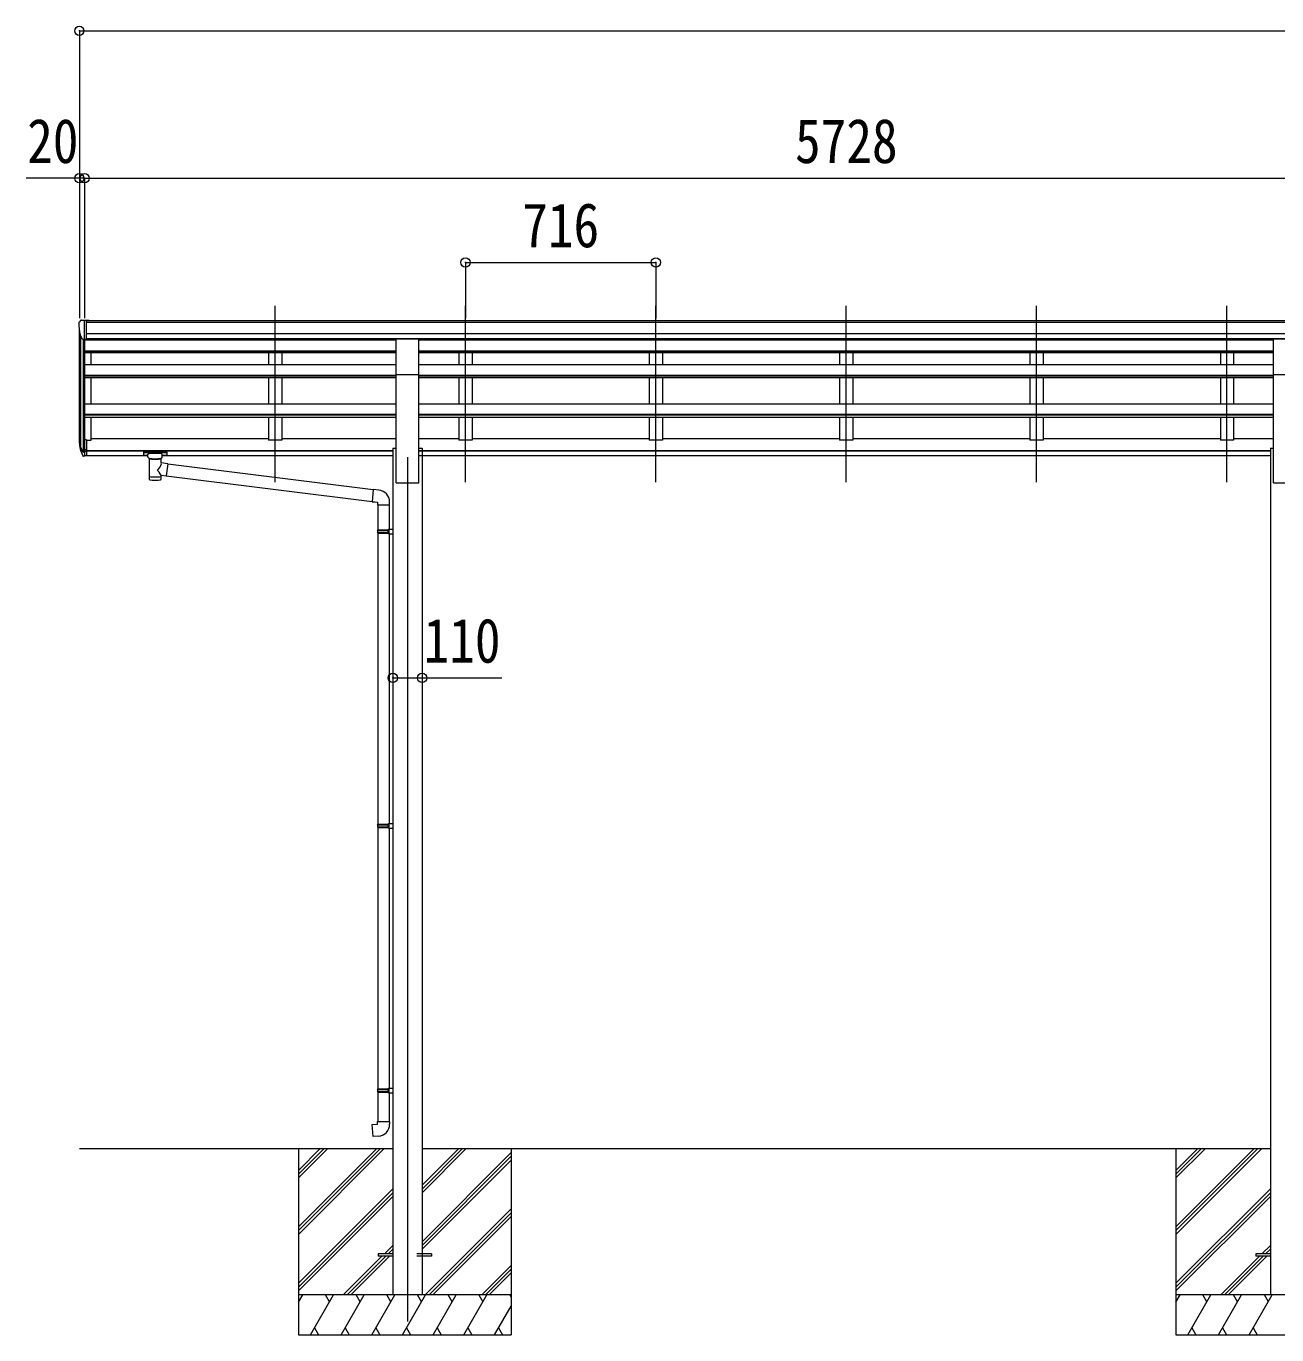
# Model space of a CAD drawing. Units: millimetres at full size. Extents: x -9783 to 9892, y -6828 to 6752.
# Drawn here: x -3200 to 1503, y -3836 to 1084 of the extents above; entities that cross this region are included whole.
import ezdxf
from ezdxf.enums import TextEntityAlignment as Align

# ---------------------------------------------------------------- set-up
doc = ezdxf.new("R2010")
doc.units = ezdxf.units.MM
doc.header["$LTSCALE"] = 35
doc.header["$PDMODE"] = 32
doc.header["$PDSIZE"] = 35
for name, color, linetype, lineweight in [('0-0_0', 7, 'Continuous', 9), ('0-1_本体', 4, 'Continuous', 9), ('0-2_部品', 7, 'Continuous', 9), ('0-8_PARTS2', 2, 'Continuous', 9), ('0-A_寸法', 6, 'Continuous', 9)]:
    doc.layers.add(name, color=color, linetype=linetype, lineweight=lineweight)
doc.styles.add('ＭＳ ゴシック', font='')
doc.styles.get('ＭＳ ゴシック').set_extended_font_data('MS Gothic')

msp = doc.modelspace()

# ---------------------------------------------------------------- linework, layer by layer
at = {"layer": '0-0_0'}
for p, q in [((-3000.24, -3136.3), (-1821.24, -3136.3)), ((-2176.04, -3136.3), (-2176.04, -3836.3)), ((-2176.04, -3430.47), (-1881.86, -3136.3)), ((-2176.04, -3444.61), (-1867.71, -3136.3)), ((-2176.04, -3458.76), (-1853.57, -3136.3)), ((-2176.04, -3246.63), (-2065.7, -3136.3)), ((-2176.04, -3232.48), (-2079.85, -3136.3)), ((-2176.04, -3218.34), (-2093.99, -3136.3)), ((-1711.24, -3136.3), (1478.76, -3136.3)), ((-1711.24, -3302.33), (-1545.2, -3136.3)), ((-1711.24, -3288.18), (-1559.35, -3136.3)), ((-1711.24, -3274.04), (-1573.49, -3136.3)), ((-1376.04, -3136.3), (-1376.04, -3836.3)), ((1123.96, -3136.3), (1123.96, -3836.3)), ((1123.96, -3430.47), (1418.14, -3136.3)), ((1123.96, -3444.61), (1432.29, -3136.3)), ((1123.96, -3458.76), (1446.43, -3136.3)), ((1123.96, -3246.63), (1234.3, -3136.3)), ((1123.96, -3232.48), (1220.15, -3136.3)), ((1123.96, -3218.34), (1206.01, -3136.3)), ((-1711.24, -3486.17), (-1376.04, -3150.98)), ((-1711.24, -3500.31), (-1376.04, -3165.12)), ((-1711.24, -3514.46), (-1376.04, -3179.26)), ((-2176.04, -3642.6), (-1821.24, -3287.81)), ((1123.96, -3642.6), (1478.76, -3287.81)), ((-2176.04, -3656.75), (-1821.24, -3301.95)), ((-2176.04, -3670.89), (-1821.24, -3316.09)), ((1123.96, -3656.75), (1478.76, -3301.95)), ((1123.96, -3670.89), (1478.76, -3316.09)), ((-1699.23, -3686.3), (-1376.04, -3363.11)), ((-1685.09, -3686.3), (-1376.04, -3377.25)), ((-1670.94, -3686.3), (-1376.04, -3391.39)), ((-2007.59, -3686.3), (-1862.09, -3540.8)), ((-1993.45, -3686.3), (-1847.95, -3540.8)), ((-1979.31, -3686.3), (-1833.81, -3540.8)), ((-1853.09, -3531.8), (-1821.24, -3499.94)), ((-1838.95, -3531.8), (-1821.24, -3514.08)), ((-1824.81, -3531.8), (-1821.24, -3528.22)), ((1292.41, -3686.3), (1437.91, -3540.8)), ((1306.55, -3686.3), (1452.05, -3540.8)), ((1320.69, -3686.3), (1466.19, -3540.8)), ((1446.91, -3531.8), (1478.76, -3499.94)), ((1461.05, -3531.8), (1478.76, -3514.08)), ((1475.19, -3531.8), (1478.76, -3528.22)), ((-1487.09, -3686.3), (-1376.04, -3575.24)), ((-1472.95, -3686.3), (-1376.04, -3589.38)), ((-1458.81, -3686.3), (-1376.04, -3603.52)), ((-1376.04, -3686.3), (-2176.04, -3686.3)), ((-2176.04, -3713.8), (-2160.16, -3686.3)), ((-2131.29, -3836.3), (-2044.69, -3686.3)), ((-2059.69, -3712.28), (-2074.69, -3686.29)), ((-2015.82, -3836.29), (-1929.22, -3686.3)), ((-1944.22, -3712.28), (-1959.22, -3686.3)), ((-1900.35, -3836.3), (-1813.75, -3686.3)), ((-1828.75, -3712.28), (-1843.75, -3686.3)), ((-1784.88, -3836.3), (-1698.28, -3686.3)), ((-1713.28, -3712.28), (-1728.28, -3686.29)), ((-1669.41, -3836.3), (-1582.81, -3686.3)), ((-1597.81, -3712.28), (-1612.81, -3686.3)), ((-1553.94, -3836.3), (-1467.34, -3686.3)), ((-1497.34, -3686.3), (-1482.34, -3712.28)), ((-1381.87, -3686.3), (-1376.04, -3696.4)), ((1923.96, -3686.3), (1123.96, -3686.3)), ((1123.96, -3713.8), (1139.84, -3686.3)), ((1168.71, -3836.3), (1255.31, -3686.3)), ((1240.31, -3712.28), (1225.31, -3686.29)), ((1284.18, -3836.29), (1370.78, -3686.3)), ((1355.78, -3712.28), (1340.78, -3686.3)), ((1399.65, -3836.3), (1486.25, -3686.3)), ((1471.25, -3712.28), (1456.25, -3686.3)), ((-1438.47, -3836.3), (-1376.04, -3728.16)), ((-2176.04, -3836.3), (-1376.04, -3836.3)), ((-2116.29, -3810.32), (-2101.29, -3836.3)), ((-2000.82, -3810.32), (-1985.82, -3836.29)), ((-1885.35, -3810.31), (-1870.35, -3836.3)), ((-1769.88, -3810.32), (-1754.88, -3836.3)), ((-1654.41, -3810.32), (-1639.41, -3836.3)), ((-1538.94, -3810.32), (-1523.94, -3836.3)), ((-1423.47, -3810.32), (-1408.47, -3836.3)), ((1123.96, -3836.3), (1923.96, -3836.3)), ((1183.71, -3810.32), (1198.71, -3836.3)), ((1299.18, -3810.32), (1314.18, -3836.29)), ((1414.65, -3810.31), (1429.65, -3836.3))]:
    msp.add_line(p, q, dxfattribs=at)
at = {"layer": '0-1_本体'}
for p, q in [((-2973.74, -23.32), (2731.26, -23.32)), ((-2973.74, -28.67), (2731.26, -28.67)), ((-3000.24, -473.58), (-3000.24, -60.07)), ((-2995.95, -78.87), (-2995.95, -497.85)), ((-2986.24, -94.22), (-2986.24, -515.85)), ((-2980.24, -93.7), (-2980.24, -471.41)), ((-2980.24, -95.19), (-1808.74, -95.19)), ((-2973.74, -72.19), (2741.26, -72.19)), ((-2973.74, -89.86), (2741.26, -89.86)), ((-1808.74, -92.24), (-2973.74, -92.24)), ((-2289.24, -92.24), (-2289.24, -95.19)), ((-2239.24, -92.24), (-2239.24, -95.19)), ((-1723.74, -92.24), (1491.26, -92.24)), ((-1723.74, -95.19), (1491.26, -95.19)), ((-1573.24, -92.24), (-1573.24, -95.19)), ((-1523.24, -92.24), (-1523.24, -95.19)), ((-857.24, -92.24), (-857.24, -95.19)), ((-807.24, -92.24), (-807.24, -95.19)), ((-141.24, -92.24), (-141.24, -95.19)), ((-91.24, -92.24), (-91.24, -95.19)), ((574.76, -92.24), (574.76, -95.19)), ((624.76, -92.24), (624.76, -95.19)), ((1290.76, -92.24), (1290.76, -95.19)), ((1340.76, -92.24), (1340.76, -95.19)), ((-2980.24, -137.15), (-1808.74, -137.15)), ((-2980.24, -138.84), (-1808.74, -138.84)), ((-2980.24, -142.63), (-1808.74, -142.63)), ((-2955.24, -188.05), (-2955.24, -142.63)), ((-2289.24, -142.63), (-2289.24, -188.05)), ((-2239.24, -142.63), (-2239.24, -188.05)), ((-1723.74, -137.15), (1491.26, -137.15)), ((-1723.74, -138.84), (1491.26, -138.84)), ((-1723.74, -142.63), (1491.26, -142.63)), ((-1573.24, -142.63), (-1573.24, -188.05)), ((-1523.24, -142.63), (-1523.24, -188.05)), ((-857.24, -142.63), (-857.24, -188.05)), ((-807.24, -142.63), (-807.24, -188.05)), ((-141.24, -142.63), (-141.24, -188.05)), ((-91.24, -142.63), (-91.24, -188.05)), ((574.76, -142.63), (574.76, -188.05)), ((624.76, -142.63), (624.76, -188.05)), ((1290.76, -142.63), (1290.76, -188.05)), ((1340.76, -142.63), (1340.76, -188.05)), ((-2980.24, -188.05), (-1808.74, -188.05)), ((-1723.74, -188.05), (1491.26, -188.05)), ((-2980.24, -228.64), (-1808.74, -228.64)), ((-2980.24, -230.32), (-1808.74, -230.32)), ((-2980.24, -237.19), (-1808.74, -237.19)), ((-2955.24, -336.29), (-2955.24, -237.19)), ((-2289.24, -237.19), (-2289.24, -336.29)), ((-2239.24, -237.19), (-2239.24, -336.29)), ((-1808.74, -632.85), (-1808.74, -225.89)), ((-1723.74, -632.85), (-1723.74, -225.89)), ((-1723.74, -228.64), (1491.26, -228.64)), ((-1723.74, -230.32), (1491.26, -230.32)), ((-1723.74, -237.19), (1491.26, -237.19)), ((-1573.24, -237.19), (-1573.24, -336.29)), ((-1523.24, -237.19), (-1523.24, -336.29)), ((-857.24, -237.19), (-857.24, -336.29)), ((-807.24, -237.19), (-807.24, -336.29)), ((-141.24, -237.19), (-141.24, -336.29)), ((-91.24, -237.19), (-91.24, -336.29)), ((574.76, -237.19), (574.76, -336.29)), ((624.76, -237.19), (624.76, -336.29)), ((1290.76, -237.19), (1290.76, -336.29)), ((1340.76, -237.19), (1340.76, -336.29)), ((1491.26, -632.85), (1491.26, -225.89)), ((-2980.24, -336.29), (-1808.74, -336.29)), ((-1723.74, -336.29), (1491.26, -336.29)), ((-2980.24, -375.43), (-1808.74, -375.43)), ((-2980.24, -377.1), (-1808.74, -377.1)), ((-2980.24, -386.74), (-1808.74, -386.74)), ((-2955.24, -472.24), (-2955.24, -386.74)), ((-2289.24, -386.74), (-2289.24, -472.24)), ((-1723.74, -375.43), (1491.26, -375.43)), ((-1723.74, -377.1), (1491.26, -377.1)), ((-1723.74, -386.74), (1491.26, -386.74)), ((-1573.24, -386.74), (-1573.24, -472.24)), ((-857.24, -386.74), (-857.24, -472.24)), ((-141.24, -386.74), (-141.24, -472.24)), ((574.76, -386.74), (574.76, -472.24)), ((1290.76, -386.74), (1290.76, -472.24)), ((-2973.74, -472.24), (-2955.24, -472.24)), ((-2955.24, -467.03), (-2289.24, -467.03)), ((-2239.24, -467.03), (-1808.74, -467.03)), ((-1723.74, -467.03), (-1573.24, -467.03)), ((-1523.24, -467.03), (-857.24, -467.03)), ((-807.24, -467.03), (-141.24, -467.03)), ((-91.24, -467.03), (574.76, -467.03)), ((624.76, -467.03), (1290.76, -467.03)), ((1340.76, -467.03), (1491.26, -467.03)), ((-2973.74, -511.33), (-1821.24, -511.33)), ((-2973.74, -512.71), (-1821.24, -512.71)), ((-2973.74, -529.89), (-2742.24, -529.89)), ((-2688.24, -529.89), (-1821.24, -529.89)), ((-1821.24, -502.85), (-1808.74, -502.85)), ((-1821.24, -502.85), (-1821.24, -3682.85)), ((-1723.74, -502.85), (-1711.24, -502.85)), ((-1723.74, -511.33), (1478.76, -511.33)), ((-1723.74, -512.71), (1478.76, -512.71)), ((-1723.74, -529.89), (1478.76, -529.89)), ((-1711.24, -502.85), (-1711.24, -3682.85)), ((1478.76, -502.85), (1491.26, -502.85)), ((1478.76, -502.85), (1478.76, -3682.85)), ((-1808.74, -632.85), (-1723.74, -632.85)), ((1491.26, -632.85), (1576.26, -632.85))]:
    msp.add_line(p, q, dxfattribs=at)
for points in [[(-2239.24, -386.74), (-2239.24, -472.24), (-2289.24, -472.24)], [(-1523.24, -386.74), (-1523.24, -472.24), (-1573.24, -472.24)], [(-807.24, -386.74), (-807.24, -472.24), (-857.24, -472.24)], [(-91.24, -386.74), (-91.24, -472.24), (-141.24, -472.24)], [(624.76, -386.74), (624.76, -472.24), (574.76, -472.24)], [(1340.76, -386.74), (1340.76, -472.24), (1290.76, -472.24)]]:
    msp.add_lwpolyline(points, dxfattribs=at)
at = {"layer": '0-2_部品'}
for p, q in [((-3002.24, -31.08), (-3002.24, -31.71)), ((-2995.33, -22.28), (-2999.39, -28.09)), ((-2992.24, -21.71), (-2994.57, -21.86)), ((-2992.24, -21.71), (-2973.74, -21.71)), ((-2980.24, -94.7), (-2980.24, -21.71)), ((-2973.74, -21.71), (-2963.74, -21.8)), ((-2973.74, -93.7), (-2973.74, -21.71)), ((-2963.74, -23.32), (-2963.74, -21.8)), ((-2987.86, -92.88), (-2997.14, -76.82)), ((-2980.24, -94.7), (-2985.45, -94.38)), ((-2973.74, -93.7), (-2980.24, -93.7)), ((-1808.74, -91.74), (-1723.74, -91.74)), ((-1808.74, -225.89), (-1808.74, -91.74)), ((-1723.74, -225.89), (-1723.74, -91.74)), ((1491.26, -91.74), (1576.26, -91.74)), ((1491.26, -225.89), (1491.26, -91.74)), ((-1808.74, -225.89), (-1723.74, -225.89)), ((1491.26, -225.89), (1576.26, -225.89)), ((-2980.24, -471), (-2980.24, -532.88)), ((-2973.74, -471), (-2980.24, -471)), ((-2973.74, -471), (-2973.74, -532.06)), ((-2997.84, -497.04), (-2987.68, -516.21)), ((-2986.67, -514.96), (-2996.42, -496.55)), ((-2995.26, -513.9), (-2987.68, -531.38)), ((-2980.24, -515.71), (-2985.37, -515.71)), ((-2980.24, -517.71), (-2985.08, -517.71)), ((-2980.24, -532.88), (-2985.08, -532.88)), ((-2973.74, -509.31), (-2980.24, -509.31)), ((-2973.74, -514.71), (-2980.24, -514.71)), ((-2973.74, -532.06), (-2980.24, -532.06)), ((-2758.74, -517.78), (-2758.74, -528.53)), ((-2758.74, -517.97), (-2758.74, -519.51)), ((-2756.74, -517.11), (-2673.74, -517.11)), ((-2756.74, -519.29), (-2673.74, -519.29)), ((-2756.74, -529.2), (-2742.24, -529.2)), ((-2742.24, -536.01), (-2742.24, -525.73)), ((-2738.14, -540.51), (-2738.15, -620.8)), ((-2692.34, -558.08), (-2692.34, -540.5)), ((-2688.24, -536.01), (-2688.24, -525.73)), ((-2688.24, -529.2), (-2673.74, -529.2)), ((-2671.74, -517.78), (-2671.74, -528.53)), ((-2667.11, -561.99), (-2692.34, -558.07)), ((-2667.11, -561.99), (-2674.14, -607.25)), ((-2667.11, -561.99), (-1895.15, -658.78)), ((-2692.32, -620.8), (-2692.34, -604.17)), ((-2692.34, -604.42), (-2674.14, -607.25)), ((-2674.14, -607.25), (-1879.24, -706.35)), ((-1874.31, -660.61), (-1895.15, -658.78)), ((-1879.24, -716.35), (-1833.24, -716.35)), ((-1877.24, -716.35), (-1877.24, -810.35)), ((-1835.24, -716.35), (-1835.24, -807.79)), ((-1833.24, -716.35), (-1833.24, -705.44)), ((-1879.24, -812.35), (-1878.24, -810.35)), ((-1879.24, -812.35), (-1835.24, -812.35)), ((-1879.24, -812.35), (-1879.24, -820.35)), ((-1879.24, -820.35), (-1835.24, -820.35)), ((-1879.24, -820.35), (-1878.24, -822.35)), ((-1878.24, -810.35), (-1835.24, -810.35)), ((-1878.24, -822.35), (-1835.24, -822.35)), ((-1877.24, -822.35), (-1877.24, -1916.54)), ((-1839.71, -812.35), (-1840.14, -810.35)), ((-1837.24, -807.85), (-1821.24, -807.38)), ((-1837.24, -809.85), (-1837.24, -807.85)), ((-1837.24, -809.85), (-1835.24, -809.85)), ((-1837.24, -824.85), (-1837.24, -822.85)), ((-1837.24, -824.85), (-1821.24, -825.32)), ((-1835.24, -824.91), (-1835.24, -1913.98)), ((-1821.24, -807.38), (-1821.24, -825.32)), ((-1879.24, -1918.54), (-1878.24, -1916.54)), ((-1879.24, -1918.54), (-1835.24, -1918.54)), ((-1879.24, -1918.54), (-1879.24, -1926.54)), ((-1878.24, -1916.54), (-1835.24, -1916.54)), ((-1839.71, -1918.54), (-1840.14, -1916.54)), ((-1837.24, -1914.04), (-1821.24, -1913.57)), ((-1837.24, -1916.04), (-1837.24, -1914.04)), ((-1837.24, -1916.04), (-1835.24, -1916.04)), ((-1821.24, -1913.57), (-1821.24, -1931.51)), ((-1879.24, -1926.54), (-1835.24, -1926.54)), ((-1879.24, -1926.54), (-1878.24, -1928.54)), ((-1878.24, -1928.54), (-1835.24, -1928.54)), ((-1877.24, -1928.54), (-1877.24, -2911.7)), ((-1837.24, -1931.04), (-1837.24, -1929.04)), ((-1837.24, -1931.04), (-1821.24, -1931.51)), ((-1835.24, -1931.1), (-1835.24, -2909.14)), ((-1879.24, -2913.7), (-1878.24, -2911.7)), ((-1879.24, -2913.7), (-1835.24, -2913.7)), ((-1879.24, -2913.7), (-1879.24, -2921.7)), ((-1879.24, -2921.7), (-1835.24, -2921.7)), ((-1879.24, -2921.7), (-1878.24, -2923.7)), ((-1878.24, -2911.7), (-1835.24, -2911.7)), ((-1878.24, -2923.7), (-1835.24, -2923.7)), ((-1877.24, -2923.7), (-1877.24, -3033.7)), ((-1839.71, -2913.7), (-1840.14, -2911.7)), ((-1837.24, -2909.2), (-1821.24, -2908.73)), ((-1837.24, -2911.2), (-1837.24, -2909.2)), ((-1837.24, -2911.2), (-1835.24, -2911.2)), ((-1837.24, -2926.2), (-1837.24, -2924.2)), ((-1837.24, -2926.2), (-1821.24, -2926.67)), ((-1835.24, -2926.26), (-1835.24, -3033.7)), ((-1821.24, -2908.73), (-1821.24, -2926.67)), ((-1879.24, -3033.7), (-1833.24, -3033.7)), ((-1879.24, -3043.7), (-1879.24, -3033.7)), ((-1833.24, -3033.7), (-1833.24, -3044.62))]:
    msp.add_line(p, q, dxfattribs=at)
at = {"layer": '0-2_部品', "color": 4}
for p, q in [((-1876.04, -3531.8), (-1876.04, -3540.8)), ((-1821.24, -3531.8), (-1876.04, -3531.8)), ((-1821.24, -3540.8), (-1876.04, -3540.8)), ((-1676.44, -3531.8), (-1731.24, -3531.8)), ((1423.96, -3531.8), (1423.96, -3540.8)), ((1478.76, -3531.8), (1423.96, -3531.8)), ((1478.76, -3540.8), (1423.96, -3540.8))]:
    msp.add_line(p, q, dxfattribs=at)
at = {"layer": '0-2_部品'}
for points in [[(-2758.74, -517.78), (-2758.7, -517.58), (-2758.62, -517.44), (-2758.52, -517.35), (-2758.42, -517.29), (-2758.3, -517.24), (-2758, -517.18), (-2757.51, -517.13), (-2756.97, -517.11), (-2756.74, -517.11)], [(-2758.74, -528.53), (-2758.7, -528.73), (-2758.62, -528.87), (-2758.52, -528.96), (-2758.42, -529.02), (-2758.3, -529.07), (-2758, -529.13), (-2757.51, -529.18), (-2756.97, -529.2), (-2756.74, -529.2)], [(-2742.2, -535.95), (-2742.22, -536.31), (-2741.98, -537.26), (-2741.45, -538.15), (-2740.65, -538.99), (-2739.54, -539.78), (-2738.14, -540.51)], [(-2692.34, -540.5), (-2692.1, -540.4), (-2690.75, -539.67), (-2689.64, -538.82), (-2688.88, -537.95), (-2688.42, -537.06), (-2688.25, -536.17)], [(-2673.74, -517.11), (-2673.38, -517.12), (-2672.85, -517.14), (-2672.4, -517.19), (-2672.1, -517.27), (-2671.93, -517.37), (-2671.81, -517.51), (-2671.74, -517.69), (-2671.74, -517.78)], [(-2673.74, -529.2), (-2673.38, -529.19), (-2672.85, -529.17), (-2672.4, -529.12), (-2672.1, -529.04), (-2671.93, -528.94), (-2671.81, -528.8), (-2671.74, -528.62), (-2671.74, -528.53)], [(-1895.15, -658.78), (-1899.16, -704.61), (-1879.24, -706.35), (-1879.24, -716.35)], [(-1839.71, -812.35), (-1839.71, -820.35), (-1840.14, -822.35)], [(-1837.24, -822.85), (-1835.24, -822.85), (-1835.24, -809.85)], [(-1839.71, -1918.54), (-1839.71, -1926.54), (-1840.14, -1928.54)], [(-1837.24, -1929.04), (-1835.24, -1929.04), (-1835.24, -1916.04)], [(-1839.71, -2913.7), (-1839.71, -2921.7), (-1840.14, -2923.7)], [(-1837.24, -2924.2), (-1835.24, -2924.2), (-1835.24, -2911.2)], [(-1874.31, -3089.45), (-1895.15, -3091.27), (-1899.16, -3045.44), (-1879.24, -3043.7)]]:
    msp.add_lwpolyline(points, dxfattribs=at)
at = {"layer": '0-2_部品', "color": 4}
msp.add_lwpolyline([(-1676.44, -3531.8), (-1676.44, -3540.8), (-1731.24, -3540.8)], dxfattribs=at)
at = {"layer": '0-2_部品'}
for centre, radius, start, end in [((-2999.24, -31.08), 3, 93, 180), ((-2800.24, -31.71), 202, 180, 192.90261), ((-2994.51, -22.85), 1, 93.5, 145), ((-2985.26, -91.38), 3, 210, 266.5), ((-2911.58, -474.87), 89.07, 174.49576, 194.41188), ((-2912.29, -470.59), 88.05, 177.22392, 197.21071), ((-2867.02, -477.82), 133.22, 183.27987, 195.71302), ((-2985.08, -514.71), 3, 210, 270), ((-2985.08, -529.88), 3, 210, 270), ((-2985.37, -514.21), 1.5, 210, 270), ((-1878.24, -705.44), 45, 0, 85), ((-1878.24, -3044.62), 45, 275, 0)]:
    msp.add_arc(centre, radius, start, end, dxfattribs=at)
for centre, major_axis, ratio, start_param, end_param in [((-2756.74, -519.51), (2, 0), 0.109601, 1.5707963, 3.1415927), ((-2715.24, -525.73), (27, 0), 0.122176, 6.2831853, 9.424778), ((-2715.22, -540.96), (-22.91, 0.42), 0.072511, 0.0008029, 1.5715993), ((-2715.25, -540.96), (22.92, 0.42), 0.07247, 4.71158, 6.2823764), ((-2704.24, -536.01), (16, 0), 0.361356, 6.2636979, 6.2831853), ((-2673.74, -519.51), (2, 0), 0.109601, 0, 1.5707963), ((-2715.22, -542.58), (-22.91, 0.42), 0.072511, 0.0008029, 1.5715993), ((-2715.25, -542.58), (22.92, 0.42), 0.07247, 4.71158, 6.2823764), ((-2715.24, -584.62), (-22.81, -26.62), 0.234429, 1.6855472, 3.1268519), ((-2712.68, -581.98), (20.32, -22.25), 0.045535, 0.0389954, 1.3075346), ((-2715.24, -620.8), (22.92, 0), 0.101955, 3.1415499, 6.2833984), ((-2715.24, -608.36), (22.91, 0), 0.122865, 3.1415927, 6.2831853)]:
    msp.add_ellipse(centre, major_axis=major_axis, ratio=ratio, start_param=start_param, end_param=end_param, dxfattribs=at)
at = {"layer": '0-8_PARTS2'}
for p, q in [((-2264.24, -630.09), (-2264.24, 32.43)), ((-1548.24, -630.09), (-1548.24, 32.43)), ((-832.24, -630.09), (-832.24, 32.43)), ((-116.24, -630.09), (-116.24, 32.43)), ((599.76, -630.09), (599.76, 32.43)), ((1315.76, -630.09), (1315.76, 32.43)), ((-1766.24, -536.3), (-1766.24, -3786.3))]:
    msp.add_line(p, q, dxfattribs=at)
at = {"layer": '0-A_寸法'}
for p, q in [((-3000.24, 1066.26), (-3000.24, -14.2)), ((-3000.24, 1066.26), (8495.76, 1066.26)), ((-3000.24, 512.06), (-3200.24, 512.06)), ((-3000.24, 512.06), (-3000.24, -14.2)), ((-2980.24, 512.06), (-3000.24, 512.06)), ((-2980.24, 512.06), (2747.76, 512.06)), ((-2980.24, 512.06), (-2980.24, -14.2)), ((-2980.24, 512.06), (-2980.24, -14.2)), ((-1548.24, 195.44), (-832.24, 195.44)), ((-1548.24, 195.44), (-1548.24, -14.2)), ((-832.24, 195.44), (-832.24, -14.2)), ((-1821.24, -1366.48), (-1711.24, -1366.48)), ((-1711.24, -1366.48), (-1411.24, -1366.48))]:
    msp.add_line(p, q, dxfattribs=at)
for p in [(-3000.24, 1066.26), (-3000.24, 512.06), (-2980.24, 512.06), (-1548.24, 195.44), (-832.24, 195.44), (-1821.24, -1366.48), (-1711.24, -1366.48)]:
    msp.add_point(p, dxfattribs=at)

# ---------------------------------------------------------------- texts
at = {"layer": '0-A_寸法', "color": 7, "style": 'ＭＳ ゴシック', "width": 0.85}
for s, p in [('20', (-3196.49, 519.06)), ('5728', (-308.74, 519.06)), ('716', (-1334.61, 202.44)), ('110', (-1705.61, -1359.48))]:
    msp.add_text(s, height=166.8, dxfattribs=at).set_placement(p, align=Align.BOTTOM_LEFT)

doc.saveas('drawing.dxf')
